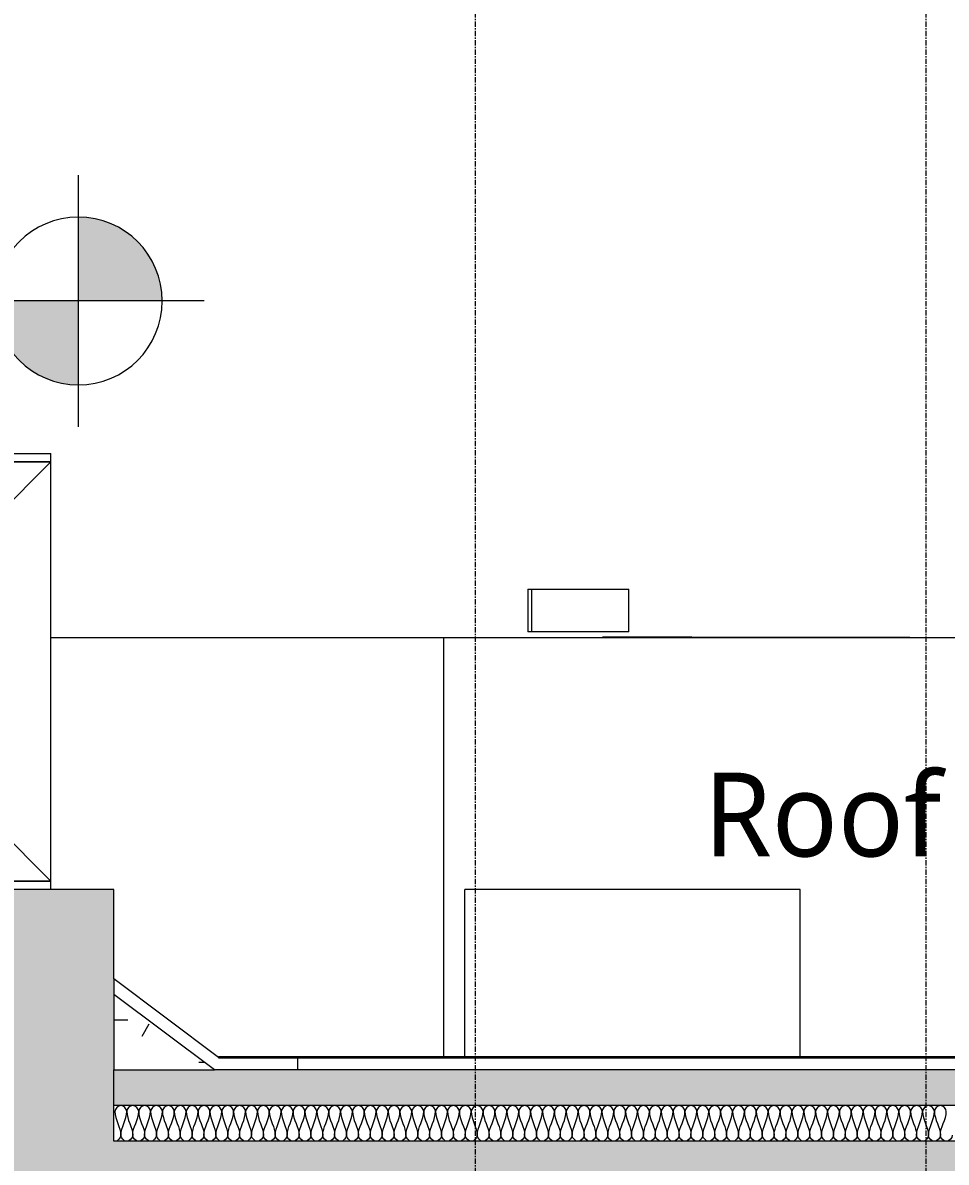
# Model space of a CAD drawing. Header units: millimetres. Extents: x -25665 to 60211, y -6376 to 13478.
# Drawn here: x 30751 to 32953, y 7500 to 10217 of the extents above; entities that cross this region are included whole.
import ezdxf

# ---------------------------------------------------------------- set-up
doc = ezdxf.new("R2010")
doc.units = ezdxf.units.MM
doc.linetypes.add('Grid Line', pattern=[22.225, 12.7, -3.175, 3.175, -3.175])
for name, color, linetype, lineweight in [('A-AREA-IDEN', 2, 'Continuous', 9), ('A-DETL', 90, 'Continuous', 9), ('A-DETL-GENF', 92, 'Continuous', 9), ('A-DETL-THIN', 151, 'Continuous', 9), ('A-FLOR', 192, 'Continuous', 9), ('A-FLOR-MCUT', 51, 'Continuous', 9), ('A-FLOR-PATT', 8, 'Continuous', 35), ('A-GENM', 13, 'Continuous', 9), ('A-WALL', 113, 'Continuous', 9), ('G-ANNO-DIMS', 111, 'Continuous', 9), ('P-SANR-FIXT', 6, 'Continuous', 9), ('S-GRID', 1, 'Continuous', 9)]:
    doc.layers.add(name, color=color, linetype=linetype, lineweight=lineweight)
doc.styles.add('Lucida Sans Unicode', font='l_10646.ttf', dxfattribs={"height": 200})
pattern_1 = [(0, (33405.6, 4690), (406.4, 101.6), [33.528, -271.272, 33.528, -271.272, -1625.6]), (0, (33405.6, 4690), (406.4, 101.6), [-609.6, 33.528, -576.072, 33.528, -271.272, -711.2]), (0, (33405.6, 4690), (406.4, 101.6), [-1524, 33.528, -169.672, 33.528, -474.472]), (120, (33558, 4740.8), (-291.1882, 301.1527), [33.528, -271.272, 33.528, -271.272, -1625.6]), (120, (33558, 4740.8), (-291.1882, 301.1527), [-609.6, 33.528, -576.072, 33.528, -271.272, -711.2]), (120, (33558, 4740.8), (-291.1882, 301.1527), [-1524, 33.528, -169.672, 33.528, -474.472]), (240, (33608.8, 4944), (-115.2118, -402.7527), [33.528, -271.272, 33.528, -271.272, -1625.6]), (240, (33608.8, 4944), (-115.2118, -402.7527), [-609.6, 33.528, -576.072, 33.528, -271.272, -711.2]), (240, (33608.8, 4944), (-115.2118, -402.7527), [-1524, 33.528, -169.672, 33.528, -474.472])]

# ---------------------------------------------------------------- blocks, each defined once
blk = doc.blocks.new('1m only - 1m only-860609-Section - B')
at = {"layer": 'P-SANR-FIXT'}
for p, q in [((-4926.4, 9190), (-3926.4, 9190)), ((-4926.4, 9170), (-4926.4, 9190)), ((-3926.4, 9170), (-3926.4, 9190)), ((-3926.4, 9170), (-4926.4, 9170)), ((-3926.4, 9170), (-4926.4, 8170)), ((-4926.4, 9170), (-3926.4, 8170)), ((-4926.4, 9170), (-3926.4, 9170)), ((-4926.4, 8170), (-4926.4, 9170)), ((-3926.4, 8170), (-3926.4, 9170)), ((-4926.4, 8170), (-3926.4, 8170)), ((-4926.4, 8150), (-4926.4, 8170)), ((-3926.4, 8170), (-4926.4, 8170)), ((-3926.4, 8150), (-3926.4, 8170)), ((-4076.4, 8150), (-4776.4, 8150))]:
    blk.add_line(p, q, dxfattribs=at)
blk = doc.blocks.new('Ladder_complete_5314 - Ladder_complete_5314-1763503-Section - B')
at = {"layer": 'A-GENM'}
for p, q in [((-2788.9, 8866.1), (-2779.3, 8866.1)), ((-2788.9, 8866.1), (-2788.9, 8764.5)), ((-2779.3, 8866.1), (-2547.6, 8866.1)), ((-2779.3, 8764.5), (-2779.3, 8866.1)), ((-2547.6, 8764.5), (-2547.6, 8866.1)), ((-2779.3, 8764.5), (-2788.9, 8764.5)), ((-2547.6, 8764.5), (-2779.3, 8764.5)), ((-2611.1, 8750), (-2611.1, 8751.8)), ((-2397.3, 8751.8), (-2611.1, 8751.8)), ((-2397.3, 8751.8), (-1877.6, 8751.8)), ((-2397.3, 8750), (-2397.3, 8751.8)), ((-1877.6, 8750), (-1877.6, 8751.8))]:
    blk.add_line(p, q, dxfattribs=at)
blk = doc.blocks.new('Spot Elevations - Standard-23738-Section - B')
at = {"layer": 'G-ANNO-DIMS'}
h = blk.add_hatch(color=256, dxfattribs=at)
edge = h.paths.add_edge_path()
edge.add_line((-9495.1, 10163.3), (-9695.1, 10163.3))
edge.add_arc((-9495.1, 10163.3), 200, 90, 180, ccw=False)
edge.add_line((-9495.1, 10363.3), (-9495.1, 10163.3))
h = blk.add_hatch(color=256, dxfattribs=at)
edge = h.paths.add_edge_path()
edge.add_line((-9495.1, 10163.3), (-9295.1, 10163.3))
edge.add_arc((-9495.1, 10163.3), 200, 270, 360, ccw=False)
edge.add_line((-9495.1, 9963.3), (-9495.1, 10163.3))
for p, q in [((-9495.1, 9863.3), (-9495.1, 10463.3)), ((-9795.1, 10163.3), (-8095.1, 10163.3))]:
    blk.add_line(p, q, dxfattribs=at)
blk.add_circle((-9495.1, 10163.3), 200, dxfattribs=at)

msp = doc.modelspace()

# ---------------------------------------------------------------- hatches: boundary and pattern name
at = {"layer": 'A-DETL-GENF'}
msp.add_hatch(color=253, dxfattribs=at).paths.add_polyline_path([(38402.3, 6850), (38480.3, 6850), (38480.3, 8750), (38280.3, 8750), (38280.3, 7550), (30967.8, 7550), (30967.8, 8150), (30667.8, 8150), (30667.8, 7550), (29967.8, 7550), (29967.8, 8150), (29667.8, 8150), (29667.8, 7550), (27705.3, 7550), (27705.3, 9350), (27505.3, 9350), (27505.3, 6850), (27705.3, 6850), (27705.3, 7350), (38230.3, 7350), (38230.3, 6850), (38280.3, 6850)])
at = {"layer": 'A-DETL-GENF', "lineweight": 18}
h = msp.add_hatch(dxfattribs=at)
h.set_pattern_fill('FP_23', color=250, style=0, pattern_type=2)
h.set_pattern_definition(pattern_1)
h.paths.add_polyline_path([(31207.8, 7720), (30967.8, 7900), (30967.8, 7720), (30976.3, 7720)])
at = {"layer": 'A-FLOR-PATT', "lineweight": 9}
h = msp.add_hatch(dxfattribs=at)
h.set_pattern_fill('FP_22', color=256, style=0, pattern_type=2)
h.set_pattern_definition([(90, (33405.6, 4690), (-2000, 1e-13), [])])
h.paths.add_polyline_path([(38040.3, 7720), (38030.3, 7750), (31217.5, 7749), (31207.8, 7720), (38030.3, 7720)])
h.paths.add_polyline_path([(28501.4, 7720), (29427.8, 7720), (29417.8, 7750), (27955.3, 7750), (27945.3, 7720), (27955.3, 7720)])
h.paths.add_polyline_path([(30417.8, 7720), (30427.8, 7720), (30417.8, 7750), (30217.8, 7750), (30207.8, 7720), (30217.8, 7720)])
h = msp.add_hatch(dxfattribs=at)
h.set_pattern_fill('FP_23', color=256, style=0, pattern_type=2)
h.set_pattern_definition(pattern_1)
h.paths.add_polyline_path([(38264, 7635), (38280.3, 7635), (38280.3, 7720), (30967.8, 7720), (30967.8, 7635), (38068.6, 7635)])
h.paths.add_polyline_path([(28490.5, 7635), (29667.8, 7635), (29667.8, 7720), (27705.3, 7720), (27705.3, 7635), (27955.3, 7635)])
h.paths.add_polyline_path([(30417.8, 7635), (30667.8, 7635), (30667.8, 7720), (29967.8, 7720), (29967.8, 7635), (30217.8, 7635)])

# ---------------------------------------------------------------- linework, layer by layer
at = {"layer": 'A-DETL'}
for points in [[(30998.6, 7620.8), (30998.6, 7627.5), (30984.5, 7642.5), (30970.3, 7627.5), (30970.3, 7620.8)], [(31027, 7620.8), (31027, 7627.5), (31012.8, 7642.5), (30998.6, 7627.5), (30998.6, 7620.8)], [(31055.3, 7620.8), (31055.3, 7627.5), (31041.1, 7642.5), (31027, 7627.5), (31027, 7620.8)], [(31083.6, 7620.8), (31083.6, 7627.5), (31069.5, 7642.5), (31055.3, 7627.5), (31055.3, 7620.8)], [(31112, 7620.8), (31112, 7627.5), (31097.8, 7642.5), (31083.6, 7627.5), (31083.6, 7620.8)], [(31140.3, 7620.8), (31140.3, 7627.5), (31126.1, 7642.5), (31112, 7627.5), (31112, 7620.8)], [(31168.6, 7620.8), (31168.6, 7627.5), (31154.5, 7642.5), (31140.3, 7627.5), (31140.3, 7620.8)], [(31197, 7620.8), (31197, 7627.5), (31182.8, 7642.5), (31168.6, 7627.5), (31168.6, 7620.8)], [(31225.3, 7620.8), (31225.3, 7627.5), (31211.1, 7642.5), (31197, 7627.5), (31197, 7620.8)], [(31253.6, 7620.8), (31253.6, 7627.5), (31239.5, 7642.5), (31225.3, 7627.5), (31225.3, 7620.8)], [(31282, 7620.8), (31282, 7627.5), (31267.8, 7642.5), (31253.6, 7627.5), (31253.6, 7620.8)], [(31310.3, 7620.8), (31310.3, 7627.5), (31296.1, 7642.5), (31282, 7627.5), (31282, 7620.8)], [(31338.6, 7620.8), (31338.6, 7627.5), (31324.5, 7642.5), (31310.3, 7627.5), (31310.3, 7620.8)], [(31367, 7620.8), (31367, 7627.5), (31352.8, 7642.5), (31338.6, 7627.5), (31338.6, 7620.8)], [(31395.3, 7620.8), (31395.3, 7627.5), (31381.1, 7642.5), (31367, 7627.5), (31367, 7620.8)], [(31423.6, 7620.8), (31423.6, 7627.5), (31409.5, 7642.5), (31395.3, 7627.5), (31395.3, 7620.8)], [(31452, 7620.8), (31452, 7627.5), (31437.8, 7642.5), (31423.6, 7627.5), (31423.6, 7620.8)], [(31480.3, 7620.8), (31480.3, 7627.5), (31466.1, 7642.5), (31452, 7627.5), (31452, 7620.8)], [(31508.6, 7620.8), (31508.6, 7627.5), (31494.5, 7642.5), (31480.3, 7627.5), (31480.3, 7620.8)], [(31537, 7620.8), (31537, 7627.5), (31522.8, 7642.5), (31508.6, 7627.5), (31508.6, 7620.8)], [(31565.3, 7620.8), (31565.3, 7627.5), (31551.1, 7642.5), (31537, 7627.5), (31537, 7620.8)], [(31593.6, 7620.8), (31593.6, 7627.5), (31579.5, 7642.5), (31565.3, 7627.5), (31565.3, 7620.8)], [(31622, 7620.8), (31622, 7627.5), (31607.8, 7642.5), (31593.6, 7627.5), (31593.6, 7620.8)], [(31650.3, 7620.8), (31650.3, 7627.5), (31636.1, 7642.5), (31622, 7627.5), (31622, 7620.8)], [(31678.6, 7620.8), (31678.6, 7627.5), (31664.5, 7642.5), (31650.3, 7627.5), (31650.3, 7620.8)], [(31707, 7620.8), (31707, 7627.5), (31692.8, 7642.5), (31678.6, 7627.5), (31678.6, 7620.8)], [(31735.3, 7620.8), (31735.3, 7627.5), (31721.1, 7642.5), (31707, 7627.5), (31707, 7620.8)], [(31763.6, 7620.8), (31763.6, 7627.5), (31749.5, 7642.5), (31735.3, 7627.5), (31735.3, 7620.8)], [(31792, 7620.8), (31792, 7627.5), (31777.8, 7642.5), (31763.6, 7627.5), (31763.6, 7620.8)], [(31820.3, 7620.8), (31820.3, 7627.5), (31806.1, 7642.5), (31792, 7627.5), (31792, 7620.8)], [(31848.6, 7620.8), (31848.6, 7627.5), (31834.5, 7642.5), (31820.3, 7627.5), (31820.3, 7620.8)], [(31877, 7620.8), (31877, 7627.5), (31862.8, 7642.5), (31848.6, 7627.5), (31848.6, 7620.8)], [(31905.3, 7620.8), (31905.3, 7627.5), (31891.1, 7642.5), (31877, 7627.5), (31877, 7620.8)], [(31933.6, 7620.8), (31933.6, 7627.5), (31919.5, 7642.5), (31905.3, 7627.5), (31905.3, 7620.8)], [(31962, 7620.8), (31962, 7627.5), (31947.8, 7642.5), (31933.6, 7627.5), (31933.6, 7620.8)], [(31990.3, 7620.8), (31990.3, 7627.5), (31976.1, 7642.5), (31962, 7627.5), (31962, 7620.8)], [(32018.6, 7620.8), (32018.6, 7627.5), (32004.5, 7642.5), (31990.3, 7627.5), (31990.3, 7620.8)], [(32047, 7620.8), (32047, 7627.5), (32032.8, 7642.5), (32018.6, 7627.5), (32018.6, 7620.8)], [(32075.3, 7620.8), (32075.3, 7627.5), (32061.1, 7642.5), (32047, 7627.5), (32047, 7620.8)], [(32103.6, 7620.8), (32103.6, 7627.5), (32089.5, 7642.5), (32075.3, 7627.5), (32075.3, 7620.8)], [(32132, 7620.8), (32132, 7627.5), (32117.8, 7642.5), (32103.6, 7627.5), (32103.6, 7620.8)], [(32160.3, 7620.8), (32160.3, 7627.5), (32146.1, 7642.5), (32132, 7627.5), (32132, 7620.8)], [(32188.6, 7620.8), (32188.6, 7627.5), (32174.5, 7642.5), (32160.3, 7627.5), (32160.3, 7620.8)], [(32217, 7620.8), (32217, 7627.5), (32202.8, 7642.5), (32188.6, 7627.5), (32188.6, 7620.8)], [(32245.3, 7620.8), (32245.3, 7627.5), (32231.1, 7642.5), (32217, 7627.5), (32217, 7620.8)], [(32273.6, 7620.8), (32273.6, 7627.5), (32259.5, 7642.5), (32245.3, 7627.5), (32245.3, 7620.8)], [(32302, 7620.8), (32302, 7627.5), (32287.8, 7642.5), (32273.6, 7627.5), (32273.6, 7620.8)], [(32330.3, 7620.8), (32330.3, 7627.5), (32316.1, 7642.5), (32302, 7627.5), (32302, 7620.8)], [(32358.6, 7620.8), (32358.6, 7627.5), (32344.5, 7642.5), (32330.3, 7627.5), (32330.3, 7620.8)], [(32387, 7620.8), (32387, 7627.5), (32372.8, 7642.5), (32358.6, 7627.5), (32358.6, 7620.8)], [(32415.3, 7620.8), (32415.3, 7627.5), (32401.1, 7642.5), (32387, 7627.5), (32387, 7620.8)], [(32443.6, 7620.8), (32443.6, 7627.5), (32429.5, 7642.5), (32415.3, 7627.5), (32415.3, 7620.8)], [(32472, 7620.8), (32472, 7627.5), (32457.8, 7642.5), (32443.6, 7627.5), (32443.6, 7620.8)], [(32500.3, 7620.8), (32500.3, 7627.5), (32486.1, 7642.5), (32472, 7627.5), (32472, 7620.8)], [(32528.6, 7620.8), (32528.6, 7627.5), (32514.5, 7642.5), (32500.3, 7627.5), (32500.3, 7620.8)], [(32557, 7620.8), (32557, 7627.5), (32542.8, 7642.5), (32528.6, 7627.5), (32528.6, 7620.8)], [(32585.3, 7620.8), (32585.3, 7627.5), (32571.1, 7642.5), (32557, 7627.5), (32557, 7620.8)], [(32613.6, 7620.8), (32613.6, 7627.5), (32599.5, 7642.5), (32585.3, 7627.5), (32585.3, 7620.8)], [(32642, 7620.8), (32642, 7627.5), (32627.8, 7642.5), (32613.6, 7627.5), (32613.6, 7620.8)], [(32670.3, 7620.8), (32670.3, 7627.5), (32656.1, 7642.5), (32642, 7627.5), (32642, 7620.8)], [(32698.6, 7620.8), (32698.6, 7627.5), (32684.5, 7642.5), (32670.3, 7627.5), (32670.3, 7620.8)], [(32727, 7620.8), (32727, 7627.5), (32712.8, 7642.5), (32698.6, 7627.5), (32698.6, 7620.8)], [(32755.3, 7620.8), (32755.3, 7627.5), (32741.1, 7642.5), (32727, 7627.5), (32727, 7620.8)], [(32783.6, 7620.8), (32783.6, 7627.5), (32769.5, 7642.5), (32755.3, 7627.5), (32755.3, 7620.8)], [(32812, 7620.8), (32812, 7627.5), (32797.8, 7642.5), (32783.6, 7627.5), (32783.6, 7620.8)], [(32840.3, 7620.8), (32840.3, 7627.5), (32826.1, 7642.5), (32812, 7627.5), (32812, 7620.8)], [(32868.6, 7620.8), (32868.6, 7627.5), (32854.5, 7642.5), (32840.3, 7627.5), (32840.3, 7620.8)], [(32897, 7620.8), (32897, 7627.5), (32882.8, 7642.5), (32868.6, 7627.5), (32868.6, 7620.8)], [(32925.3, 7620.8), (32925.3, 7627.5), (32911.1, 7642.5), (32897, 7627.5), (32897, 7620.8)], [(32953.6, 7620.8), (32953.6, 7627.5), (32939.5, 7642.5), (32925.3, 7627.5), (32925.3, 7620.8)], [(30970.3, 7620.8), (30970.3, 7601.4), (30984.5, 7583.6), (30984.5, 7564.2)], [(30984.5, 7564.2), (30984.5, 7583.6), (30998.6, 7601.4), (30998.6, 7620.8)], [(30998.6, 7620.8), (30998.6, 7601.4), (31012.8, 7583.6), (31012.8, 7564.2)], [(31012.8, 7564.2), (31012.8, 7583.6), (31027, 7601.4), (31027, 7620.8)], [(31027, 7620.8), (31027, 7601.4), (31041.1, 7583.6), (31041.1, 7564.2)], [(31041.1, 7564.2), (31041.1, 7583.6), (31055.3, 7601.4), (31055.3, 7620.8)], [(31055.3, 7620.8), (31055.3, 7601.4), (31069.5, 7583.6), (31069.5, 7564.2)], [(31069.5, 7564.2), (31069.5, 7583.6), (31083.6, 7601.4), (31083.6, 7620.8)], [(31083.6, 7620.8), (31083.6, 7601.4), (31097.8, 7583.6), (31097.8, 7564.2)], [(31097.8, 7564.2), (31097.8, 7583.6), (31112, 7601.4), (31112, 7620.8)], [(31112, 7620.8), (31112, 7601.4), (31126.1, 7583.6), (31126.1, 7564.2)], [(31126.1, 7564.2), (31126.1, 7583.6), (31140.3, 7601.4), (31140.3, 7620.8)], [(31140.3, 7620.8), (31140.3, 7601.4), (31154.5, 7583.6), (31154.5, 7564.2)], [(31154.5, 7564.2), (31154.5, 7583.6), (31168.6, 7601.4), (31168.6, 7620.8)], [(31168.6, 7620.8), (31168.6, 7601.4), (31182.8, 7583.6), (31182.8, 7564.2)], [(31182.8, 7564.2), (31182.8, 7583.6), (31197, 7601.4), (31197, 7620.8)], [(31197, 7620.8), (31197, 7601.4), (31211.1, 7583.6), (31211.1, 7564.2)], [(31211.1, 7564.2), (31211.1, 7583.6), (31225.3, 7601.4), (31225.3, 7620.8)], [(31225.3, 7620.8), (31225.3, 7601.4), (31239.5, 7583.6), (31239.5, 7564.2)], [(31239.5, 7564.2), (31239.5, 7583.6), (31253.6, 7601.4), (31253.6, 7620.8)], [(31253.6, 7620.8), (31253.6, 7601.4), (31267.8, 7583.6), (31267.8, 7564.2)], [(31267.8, 7564.2), (31267.8, 7583.6), (31282, 7601.4), (31282, 7620.8)], [(31282, 7620.8), (31282, 7601.4), (31296.1, 7583.6), (31296.1, 7564.2)], [(31296.1, 7564.2), (31296.1, 7583.6), (31310.3, 7601.4), (31310.3, 7620.8)], [(31310.3, 7620.8), (31310.3, 7601.4), (31324.5, 7583.6), (31324.5, 7564.2)], [(31324.5, 7564.2), (31324.5, 7583.6), (31338.6, 7601.4), (31338.6, 7620.8)], [(31338.6, 7620.8), (31338.6, 7601.4), (31352.8, 7583.6), (31352.8, 7564.2)], [(31352.8, 7564.2), (31352.8, 7583.6), (31367, 7601.4), (31367, 7620.8)], [(31367, 7620.8), (31367, 7601.4), (31381.1, 7583.6), (31381.1, 7564.2)], [(31381.1, 7564.2), (31381.1, 7583.6), (31395.3, 7601.4), (31395.3, 7620.8)], [(31395.3, 7620.8), (31395.3, 7601.4), (31409.5, 7583.6), (31409.5, 7564.2)], [(31409.5, 7564.2), (31409.5, 7583.6), (31423.6, 7601.4), (31423.6, 7620.8)], [(31423.6, 7620.8), (31423.6, 7601.4), (31437.8, 7583.6), (31437.8, 7564.2)], [(31437.8, 7564.2), (31437.8, 7583.6), (31452, 7601.4), (31452, 7620.8)], [(31452, 7620.8), (31452, 7601.4), (31466.1, 7583.6), (31466.1, 7564.2)], [(31466.1, 7564.2), (31466.1, 7583.6), (31480.3, 7601.4), (31480.3, 7620.8)], [(31480.3, 7620.8), (31480.3, 7601.4), (31494.5, 7583.6), (31494.5, 7564.2)], [(31494.5, 7564.2), (31494.5, 7583.6), (31508.6, 7601.4), (31508.6, 7620.8)], [(31508.6, 7620.8), (31508.6, 7601.4), (31522.8, 7583.6), (31522.8, 7564.2)], [(31522.8, 7564.2), (31522.8, 7583.6), (31537, 7601.4), (31537, 7620.8)], [(31537, 7620.8), (31537, 7601.4), (31551.1, 7583.6), (31551.1, 7564.2)], [(31551.1, 7564.2), (31551.1, 7583.6), (31565.3, 7601.4), (31565.3, 7620.8)], [(31565.3, 7620.8), (31565.3, 7601.4), (31579.5, 7583.6), (31579.5, 7564.2)], [(31579.5, 7564.2), (31579.5, 7583.6), (31593.6, 7601.4), (31593.6, 7620.8)], [(31593.6, 7620.8), (31593.6, 7601.4), (31607.8, 7583.6), (31607.8, 7564.2)], [(31607.8, 7564.2), (31607.8, 7583.6), (31622, 7601.4), (31622, 7620.8)], [(31622, 7620.8), (31622, 7601.4), (31636.1, 7583.6), (31636.1, 7564.2)], [(31636.1, 7564.2), (31636.1, 7583.6), (31650.3, 7601.4), (31650.3, 7620.8)], [(31650.3, 7620.8), (31650.3, 7601.4), (31664.5, 7583.6), (31664.5, 7564.2)], [(31664.5, 7564.2), (31664.5, 7583.6), (31678.6, 7601.4), (31678.6, 7620.8)], [(31678.6, 7620.8), (31678.6, 7601.4), (31692.8, 7583.6), (31692.8, 7564.2)], [(31692.8, 7564.2), (31692.8, 7583.6), (31707, 7601.4), (31707, 7620.8)], [(31707, 7620.8), (31707, 7601.4), (31721.1, 7583.6), (31721.1, 7564.2)], [(31721.1, 7564.2), (31721.1, 7583.6), (31735.3, 7601.4), (31735.3, 7620.8)], [(31735.3, 7620.8), (31735.3, 7601.4), (31749.5, 7583.6), (31749.5, 7564.2)], [(31749.5, 7564.2), (31749.5, 7583.6), (31763.6, 7601.4), (31763.6, 7620.8)], [(31763.6, 7620.8), (31763.6, 7601.4), (31777.8, 7583.6), (31777.8, 7564.2)], [(31777.8, 7564.2), (31777.8, 7583.6), (31792, 7601.4), (31792, 7620.8)], [(31792, 7620.8), (31792, 7601.4), (31806.1, 7583.6), (31806.1, 7564.2)], [(31806.1, 7564.2), (31806.1, 7583.6), (31820.3, 7601.4), (31820.3, 7620.8)], [(31820.3, 7620.8), (31820.3, 7601.4), (31834.5, 7583.6), (31834.5, 7564.2)], [(31834.5, 7564.2), (31834.5, 7583.6), (31848.6, 7601.4), (31848.6, 7620.8)], [(31848.6, 7620.8), (31848.6, 7601.4), (31862.8, 7583.6), (31862.8, 7564.2)], [(31862.8, 7564.2), (31862.8, 7583.6), (31877, 7601.4), (31877, 7620.8)], [(31877, 7620.8), (31877, 7601.4), (31891.1, 7583.6), (31891.1, 7564.2)], [(31891.1, 7564.2), (31891.1, 7583.6), (31905.3, 7601.4), (31905.3, 7620.8)], [(31905.3, 7620.8), (31905.3, 7601.4), (31919.5, 7583.6), (31919.5, 7564.2)], [(31919.5, 7564.2), (31919.5, 7583.6), (31933.6, 7601.4), (31933.6, 7620.8)], [(31933.6, 7620.8), (31933.6, 7601.4), (31947.8, 7583.6), (31947.8, 7564.2)], [(31947.8, 7564.2), (31947.8, 7583.6), (31962, 7601.4), (31962, 7620.8)], [(31962, 7620.8), (31962, 7601.4), (31976.1, 7583.6), (31976.1, 7564.2)], [(31976.1, 7564.2), (31976.1, 7583.6), (31990.3, 7601.4), (31990.3, 7620.8)], [(31990.3, 7620.8), (31990.3, 7601.4), (32004.5, 7583.6), (32004.5, 7564.2)], [(32004.5, 7564.2), (32004.5, 7583.6), (32018.6, 7601.4), (32018.6, 7620.8)], [(32018.6, 7620.8), (32018.6, 7601.4), (32032.8, 7583.6), (32032.8, 7564.2)], [(32032.8, 7564.2), (32032.8, 7583.6), (32047, 7601.4), (32047, 7620.8)], [(32047, 7620.8), (32047, 7601.4), (32061.1, 7583.6), (32061.1, 7564.2)], [(32061.1, 7564.2), (32061.1, 7583.6), (32075.3, 7601.4), (32075.3, 7620.8)], [(32075.3, 7620.8), (32075.3, 7601.4), (32089.5, 7583.6), (32089.5, 7564.2)], [(32089.5, 7564.2), (32089.5, 7583.6), (32103.6, 7601.4), (32103.6, 7620.8)], [(32103.6, 7620.8), (32103.6, 7601.4), (32117.8, 7583.6), (32117.8, 7564.2)], [(32117.8, 7564.2), (32117.8, 7583.6), (32132, 7601.4), (32132, 7620.8)], [(32132, 7620.8), (32132, 7601.4), (32146.1, 7583.6), (32146.1, 7564.2)], [(32146.1, 7564.2), (32146.1, 7583.6), (32160.3, 7601.4), (32160.3, 7620.8)], [(32160.3, 7620.8), (32160.3, 7601.4), (32174.5, 7583.6), (32174.5, 7564.2)], [(32174.5, 7564.2), (32174.5, 7583.6), (32188.6, 7601.4), (32188.6, 7620.8)], [(32188.6, 7620.8), (32188.6, 7601.4), (32202.8, 7583.6), (32202.8, 7564.2)], [(32202.8, 7564.2), (32202.8, 7583.6), (32217, 7601.4), (32217, 7620.8)], [(32217, 7620.8), (32217, 7601.4), (32231.1, 7583.6), (32231.1, 7564.2)], [(32231.1, 7564.2), (32231.1, 7583.6), (32245.3, 7601.4), (32245.3, 7620.8)], [(32245.3, 7620.8), (32245.3, 7601.4), (32259.5, 7583.6), (32259.5, 7564.2)], [(32259.5, 7564.2), (32259.5, 7583.6), (32273.6, 7601.4), (32273.6, 7620.8)], [(32273.6, 7620.8), (32273.6, 7601.4), (32287.8, 7583.6), (32287.8, 7564.2)], [(32287.8, 7564.2), (32287.8, 7583.6), (32302, 7601.4), (32302, 7620.8)], [(32302, 7620.8), (32302, 7601.4), (32316.1, 7583.6), (32316.1, 7564.2)], [(32316.1, 7564.2), (32316.1, 7583.6), (32330.3, 7601.4), (32330.3, 7620.8)], [(32330.3, 7620.8), (32330.3, 7601.4), (32344.5, 7583.6), (32344.5, 7564.2)], [(32344.5, 7564.2), (32344.5, 7583.6), (32358.6, 7601.4), (32358.6, 7620.8)], [(32358.6, 7620.8), (32358.6, 7601.4), (32372.8, 7583.6), (32372.8, 7564.2)], [(32372.8, 7564.2), (32372.8, 7583.6), (32387, 7601.4), (32387, 7620.8)], [(32387, 7620.8), (32387, 7601.4), (32401.1, 7583.6), (32401.1, 7564.2)], [(32401.1, 7564.2), (32401.1, 7583.6), (32415.3, 7601.4), (32415.3, 7620.8)], [(32415.3, 7620.8), (32415.3, 7601.4), (32429.5, 7583.6), (32429.5, 7564.2)], [(32429.5, 7564.2), (32429.5, 7583.6), (32443.6, 7601.4), (32443.6, 7620.8)], [(32443.6, 7620.8), (32443.6, 7601.4), (32457.8, 7583.6), (32457.8, 7564.2)], [(32457.8, 7564.2), (32457.8, 7583.6), (32472, 7601.4), (32472, 7620.8)], [(32472, 7620.8), (32472, 7601.4), (32486.1, 7583.6), (32486.1, 7564.2)], [(32486.1, 7564.2), (32486.1, 7583.6), (32500.3, 7601.4), (32500.3, 7620.8)], [(32500.3, 7620.8), (32500.3, 7601.4), (32514.5, 7583.6), (32514.5, 7564.2)], [(32514.5, 7564.2), (32514.5, 7583.6), (32528.6, 7601.4), (32528.6, 7620.8)], [(32528.6, 7620.8), (32528.6, 7601.4), (32542.8, 7583.6), (32542.8, 7564.2)], [(32542.8, 7564.2), (32542.8, 7583.6), (32557, 7601.4), (32557, 7620.8)], [(32557, 7620.8), (32557, 7601.4), (32571.1, 7583.6), (32571.1, 7564.2)], [(32571.1, 7564.2), (32571.1, 7583.6), (32585.3, 7601.4), (32585.3, 7620.8)], [(32585.3, 7620.8), (32585.3, 7601.4), (32599.5, 7583.6), (32599.5, 7564.2)], [(32599.5, 7564.2), (32599.5, 7583.6), (32613.6, 7601.4), (32613.6, 7620.8)], [(32613.6, 7620.8), (32613.6, 7601.4), (32627.8, 7583.6), (32627.8, 7564.2)], [(32627.8, 7564.2), (32627.8, 7583.6), (32642, 7601.4), (32642, 7620.8)], [(32642, 7620.8), (32642, 7601.4), (32656.1, 7583.6), (32656.1, 7564.2)], [(32656.1, 7564.2), (32656.1, 7583.6), (32670.3, 7601.4), (32670.3, 7620.8)], [(32670.3, 7620.8), (32670.3, 7601.4), (32684.5, 7583.6), (32684.5, 7564.2)], [(32684.5, 7564.2), (32684.5, 7583.6), (32698.6, 7601.4), (32698.6, 7620.8)], [(32698.6, 7620.8), (32698.6, 7601.4), (32712.8, 7583.6), (32712.8, 7564.2)], [(32712.8, 7564.2), (32712.8, 7583.6), (32727, 7601.4), (32727, 7620.8)], [(32727, 7620.8), (32727, 7601.4), (32741.1, 7583.6), (32741.1, 7564.2)], [(32741.1, 7564.2), (32741.1, 7583.6), (32755.3, 7601.4), (32755.3, 7620.8)], [(32755.3, 7620.8), (32755.3, 7601.4), (32769.5, 7583.6), (32769.5, 7564.2)], [(32769.5, 7564.2), (32769.5, 7583.6), (32783.6, 7601.4), (32783.6, 7620.8)], [(32783.6, 7620.8), (32783.6, 7601.4), (32797.8, 7583.6), (32797.8, 7564.2)], [(32797.8, 7564.2), (32797.8, 7583.6), (32812, 7601.4), (32812, 7620.8)], [(32812, 7620.8), (32812, 7601.4), (32826.1, 7583.6), (32826.1, 7564.2)], [(32826.1, 7564.2), (32826.1, 7583.6), (32840.3, 7601.4), (32840.3, 7620.8)], [(32840.3, 7620.8), (32840.3, 7601.4), (32854.5, 7583.6), (32854.5, 7564.2)], [(32854.5, 7564.2), (32854.5, 7583.6), (32868.6, 7601.4), (32868.6, 7620.8)], [(32868.6, 7620.8), (32868.6, 7601.4), (32882.8, 7583.6), (32882.8, 7564.2)], [(32882.8, 7564.2), (32882.8, 7583.6), (32897, 7601.4), (32897, 7620.8)], [(32897, 7620.8), (32897, 7601.4), (32911.1, 7583.6), (32911.1, 7564.2)], [(32911.1, 7564.2), (32911.1, 7583.6), (32925.3, 7601.4), (32925.3, 7620.8)], [(32925.3, 7620.8), (32925.3, 7601.4), (32939.5, 7583.6), (32939.5, 7564.2)], [(32939.5, 7564.2), (32939.5, 7583.6), (32953.6, 7601.4), (32953.6, 7620.8)], [(30984.5, 7564.2), (30984.5, 7557.5), (30977, 7550), (30970.3, 7550)], [(31012.8, 7564.2), (31012.8, 7557.5), (30998.6, 7542.5), (30984.5, 7557.5), (30984.5, 7564.2)], [(31041.1, 7564.2), (31041.1, 7557.5), (31027, 7542.5), (31012.8, 7557.5), (31012.8, 7564.2)], [(31069.5, 7564.2), (31069.5, 7557.5), (31055.3, 7542.5), (31041.1, 7557.5), (31041.1, 7564.2)], [(31097.8, 7564.2), (31097.8, 7557.5), (31083.6, 7542.5), (31069.5, 7557.5), (31069.5, 7564.2)], [(31126.1, 7564.2), (31126.1, 7557.5), (31112, 7542.5), (31097.8, 7557.5), (31097.8, 7564.2)], [(31154.5, 7564.2), (31154.5, 7557.5), (31140.3, 7542.5), (31126.1, 7557.5), (31126.1, 7564.2)], [(31182.8, 7564.2), (31182.8, 7557.5), (31168.6, 7542.5), (31154.5, 7557.5), (31154.5, 7564.2)], [(31211.1, 7564.2), (31211.1, 7557.5), (31197, 7542.5), (31182.8, 7557.5), (31182.8, 7564.2)], [(31239.5, 7564.2), (31239.5, 7557.5), (31225.3, 7542.5), (31211.1, 7557.5), (31211.1, 7564.2)], [(31267.8, 7564.2), (31267.8, 7557.5), (31253.6, 7542.5), (31239.5, 7557.5), (31239.5, 7564.2)], [(31296.1, 7564.2), (31296.1, 7557.5), (31282, 7542.5), (31267.8, 7557.5), (31267.8, 7564.2)], [(31324.5, 7564.2), (31324.5, 7557.5), (31310.3, 7542.5), (31296.1, 7557.5), (31296.1, 7564.2)], [(31352.8, 7564.2), (31352.8, 7557.5), (31338.6, 7542.5), (31324.5, 7557.5), (31324.5, 7564.2)], [(31381.1, 7564.2), (31381.1, 7557.5), (31367, 7542.5), (31352.8, 7557.5), (31352.8, 7564.2)], [(31409.5, 7564.2), (31409.5, 7557.5), (31395.3, 7542.5), (31381.1, 7557.5), (31381.1, 7564.2)], [(31437.8, 7564.2), (31437.8, 7557.5), (31423.6, 7542.5), (31409.5, 7557.5), (31409.5, 7564.2)], [(31466.1, 7564.2), (31466.1, 7557.5), (31452, 7542.5), (31437.8, 7557.5), (31437.8, 7564.2)], [(31494.5, 7564.2), (31494.5, 7557.5), (31480.3, 7542.5), (31466.1, 7557.5), (31466.1, 7564.2)], [(31522.8, 7564.2), (31522.8, 7557.5), (31508.6, 7542.5), (31494.5, 7557.5), (31494.5, 7564.2)], [(31551.1, 7564.2), (31551.1, 7557.5), (31537, 7542.5), (31522.8, 7557.5), (31522.8, 7564.2)], [(31579.5, 7564.2), (31579.5, 7557.5), (31565.3, 7542.5), (31551.1, 7557.5), (31551.1, 7564.2)], [(31607.8, 7564.2), (31607.8, 7557.5), (31593.6, 7542.5), (31579.5, 7557.5), (31579.5, 7564.2)], [(31636.1, 7564.2), (31636.1, 7557.5), (31622, 7542.5), (31607.8, 7557.5), (31607.8, 7564.2)], [(31664.5, 7564.2), (31664.5, 7557.5), (31650.3, 7542.5), (31636.1, 7557.5), (31636.1, 7564.2)], [(31692.8, 7564.2), (31692.8, 7557.5), (31678.6, 7542.5), (31664.5, 7557.5), (31664.5, 7564.2)], [(31721.1, 7564.2), (31721.1, 7557.5), (31707, 7542.5), (31692.8, 7557.5), (31692.8, 7564.2)], [(31749.5, 7564.2), (31749.5, 7557.5), (31735.3, 7542.5), (31721.1, 7557.5), (31721.1, 7564.2)], [(31777.8, 7564.2), (31777.8, 7557.5), (31763.6, 7542.5), (31749.5, 7557.5), (31749.5, 7564.2)], [(31806.1, 7564.2), (31806.1, 7557.5), (31792, 7542.5), (31777.8, 7557.5), (31777.8, 7564.2)], [(31834.5, 7564.2), (31834.5, 7557.5), (31820.3, 7542.5), (31806.1, 7557.5), (31806.1, 7564.2)], [(31862.8, 7564.2), (31862.8, 7557.5), (31848.6, 7542.5), (31834.5, 7557.5), (31834.5, 7564.2)], [(31891.1, 7564.2), (31891.1, 7557.5), (31877, 7542.5), (31862.8, 7557.5), (31862.8, 7564.2)], [(31919.5, 7564.2), (31919.5, 7557.5), (31905.3, 7542.5), (31891.1, 7557.5), (31891.1, 7564.2)], [(31947.8, 7564.2), (31947.8, 7557.5), (31933.6, 7542.5), (31919.5, 7557.5), (31919.5, 7564.2)], [(31976.1, 7564.2), (31976.1, 7557.5), (31962, 7542.5), (31947.8, 7557.5), (31947.8, 7564.2)], [(32004.5, 7564.2), (32004.5, 7557.5), (31990.3, 7542.5), (31976.1, 7557.5), (31976.1, 7564.2)], [(32032.8, 7564.2), (32032.8, 7557.5), (32018.6, 7542.5), (32004.5, 7557.5), (32004.5, 7564.2)], [(32061.1, 7564.2), (32061.1, 7557.5), (32047, 7542.5), (32032.8, 7557.5), (32032.8, 7564.2)], [(32089.5, 7564.2), (32089.5, 7557.5), (32075.3, 7542.5), (32061.1, 7557.5), (32061.1, 7564.2)], [(32117.8, 7564.2), (32117.8, 7557.5), (32103.6, 7542.5), (32089.5, 7557.5), (32089.5, 7564.2)], [(32146.1, 7564.2), (32146.1, 7557.5), (32132, 7542.5), (32117.8, 7557.5), (32117.8, 7564.2)], [(32174.5, 7564.2), (32174.5, 7557.5), (32160.3, 7542.5), (32146.1, 7557.5), (32146.1, 7564.2)], [(32202.8, 7564.2), (32202.8, 7557.5), (32188.6, 7542.5), (32174.5, 7557.5), (32174.5, 7564.2)], [(32231.1, 7564.2), (32231.1, 7557.5), (32217, 7542.5), (32202.8, 7557.5), (32202.8, 7564.2)], [(32259.5, 7564.2), (32259.5, 7557.5), (32245.3, 7542.5), (32231.1, 7557.5), (32231.1, 7564.2)], [(32287.8, 7564.2), (32287.8, 7557.5), (32273.6, 7542.5), (32259.5, 7557.5), (32259.5, 7564.2)], [(32316.1, 7564.2), (32316.1, 7557.5), (32302, 7542.5), (32287.8, 7557.5), (32287.8, 7564.2)], [(32344.5, 7564.2), (32344.5, 7557.5), (32330.3, 7542.5), (32316.1, 7557.5), (32316.1, 7564.2)], [(32372.8, 7564.2), (32372.8, 7557.5), (32358.6, 7542.5), (32344.5, 7557.5), (32344.5, 7564.2)], [(32401.1, 7564.2), (32401.1, 7557.5), (32387, 7542.5), (32372.8, 7557.5), (32372.8, 7564.2)], [(32429.5, 7564.2), (32429.5, 7557.5), (32415.3, 7542.5), (32401.1, 7557.5), (32401.1, 7564.2)], [(32457.8, 7564.2), (32457.8, 7557.5), (32443.6, 7542.5), (32429.5, 7557.5), (32429.5, 7564.2)], [(32486.1, 7564.2), (32486.1, 7557.5), (32472, 7542.5), (32457.8, 7557.5), (32457.8, 7564.2)], [(32514.5, 7564.2), (32514.5, 7557.5), (32500.3, 7542.5), (32486.1, 7557.5), (32486.1, 7564.2)], [(32542.8, 7564.2), (32542.8, 7557.5), (32528.6, 7542.5), (32514.5, 7557.5), (32514.5, 7564.2)], [(32571.1, 7564.2), (32571.1, 7557.5), (32557, 7542.5), (32542.8, 7557.5), (32542.8, 7564.2)], [(32599.5, 7564.2), (32599.5, 7557.5), (32585.3, 7542.5), (32571.1, 7557.5), (32571.1, 7564.2)], [(32627.8, 7564.2), (32627.8, 7557.5), (32613.6, 7542.5), (32599.5, 7557.5), (32599.5, 7564.2)], [(32656.1, 7564.2), (32656.1, 7557.5), (32642, 7542.5), (32627.8, 7557.5), (32627.8, 7564.2)], [(32684.5, 7564.2), (32684.5, 7557.5), (32670.3, 7542.5), (32656.1, 7557.5), (32656.1, 7564.2)], [(32712.8, 7564.2), (32712.8, 7557.5), (32698.6, 7542.5), (32684.5, 7557.5), (32684.5, 7564.2)], [(32741.1, 7564.2), (32741.1, 7557.5), (32727, 7542.5), (32712.8, 7557.5), (32712.8, 7564.2)], [(32769.5, 7564.2), (32769.5, 7557.5), (32755.3, 7542.5), (32741.1, 7557.5), (32741.1, 7564.2)], [(32797.8, 7564.2), (32797.8, 7557.5), (32783.6, 7542.5), (32769.5, 7557.5), (32769.5, 7564.2)], [(32826.1, 7564.2), (32826.1, 7557.5), (32812, 7542.5), (32797.8, 7557.5), (32797.8, 7564.2)], [(32854.5, 7564.2), (32854.5, 7557.5), (32840.3, 7542.5), (32826.1, 7557.5), (32826.1, 7564.2)], [(32882.8, 7564.2), (32882.8, 7557.5), (32868.6, 7542.5), (32854.5, 7557.5), (32854.5, 7564.2)], [(32911.1, 7564.2), (32911.1, 7557.5), (32897, 7542.5), (32882.8, 7557.5), (32882.8, 7564.2)], [(32939.5, 7564.2), (32939.5, 7557.5), (32925.3, 7542.5), (32911.1, 7557.5), (32911.1, 7564.2)], [(32967.8, 7564.2), (32967.8, 7557.5), (32953.6, 7542.5), (32939.5, 7557.5), (32939.5, 7564.2)]]:
    msp.add_open_spline(points, degree=3, dxfattribs=at)
at = {"layer": 'A-DETL-THIN'}
for p, q in [((30967.8, 8150), (30667.8, 8150)), ((30967.8, 7937.5), (30967.8, 8150)), ((31217.8, 7750), (30967.8, 7937.5)), ((30967.8, 7937.5), (30967.8, 7900)), ((30967.8, 7900), (30967.8, 7720)), ((31207.8, 7720), (30967.8, 7900)), ((30967.8, 7550), (30967.8, 7720)), ((30967.8, 7720), (31207.8, 7720)), ((38280.3, 7550), (30967.8, 7550))]:
    msp.add_line(p, q, dxfattribs=at)
at = {"layer": 'A-FLOR', "lineweight": 35}
msp.add_line((38030.3, 7750), (31217.8, 7750), dxfattribs=at)
at = {"layer": 'A-FLOR-MCUT'}
for p, q in [((38040.3, 7720), (31207.8, 7720)), ((38280.3, 7635), (30967.8, 7635))]:
    msp.add_line(p, q, dxfattribs=at)
at = {"layer": 'A-WALL'}
for p, q in [((38280.3, 8750), (30817.8, 8750)), ((31755.3, 7750), (31755.3, 8750)), ((31805.3, 7750), (31805.3, 8150)), ((32605.3, 8150), (31805.3, 8150)), ((32605.3, 7750), (32605.3, 8150))]:
    msp.add_line(p, q, dxfattribs=at)
at = {"layer": 'S-GRID', "linetype": 'Grid Line'}
for p, q in [((31830.3, -304.8), (31830.3, 12677.9)), ((32905.3, -304.8), (32905.3, 12677.9))]:
    msp.add_line(p, q, dxfattribs=at)

# ---------------------------------------------------------------- block references
at = {"layer": 'A-GENM'}
msp.add_blockref('Ladder_complete_5314 - Ladder_complete_5314-1763503-Section - B', (34744.2, 0), dxfattribs=at)
at = {"layer": 'G-ANNO-DIMS', "extrusion": (0, 0, -1)}
msp.add_blockref('Spot Elevations - Standard-23738-Section - B', (-21388.1, -609.7), dxfattribs=at)
at = {"layer": 'P-SANR-FIXT'}
msp.add_blockref('1m only - 1m only-860609-Section - B', (34744.2, 0), dxfattribs=at)

# ---------------------------------------------------------------- texts
at = {"layer": 'A-AREA-IDEN', "insert": (32375.3, 8429), "char_height": 200, "width": 761.603, "attachment_point": 1, "style": 'Lucida Sans Unicode'}
msp.add_mtext('Roof', dxfattribs=at)

doc.saveas('drawing.dxf')
